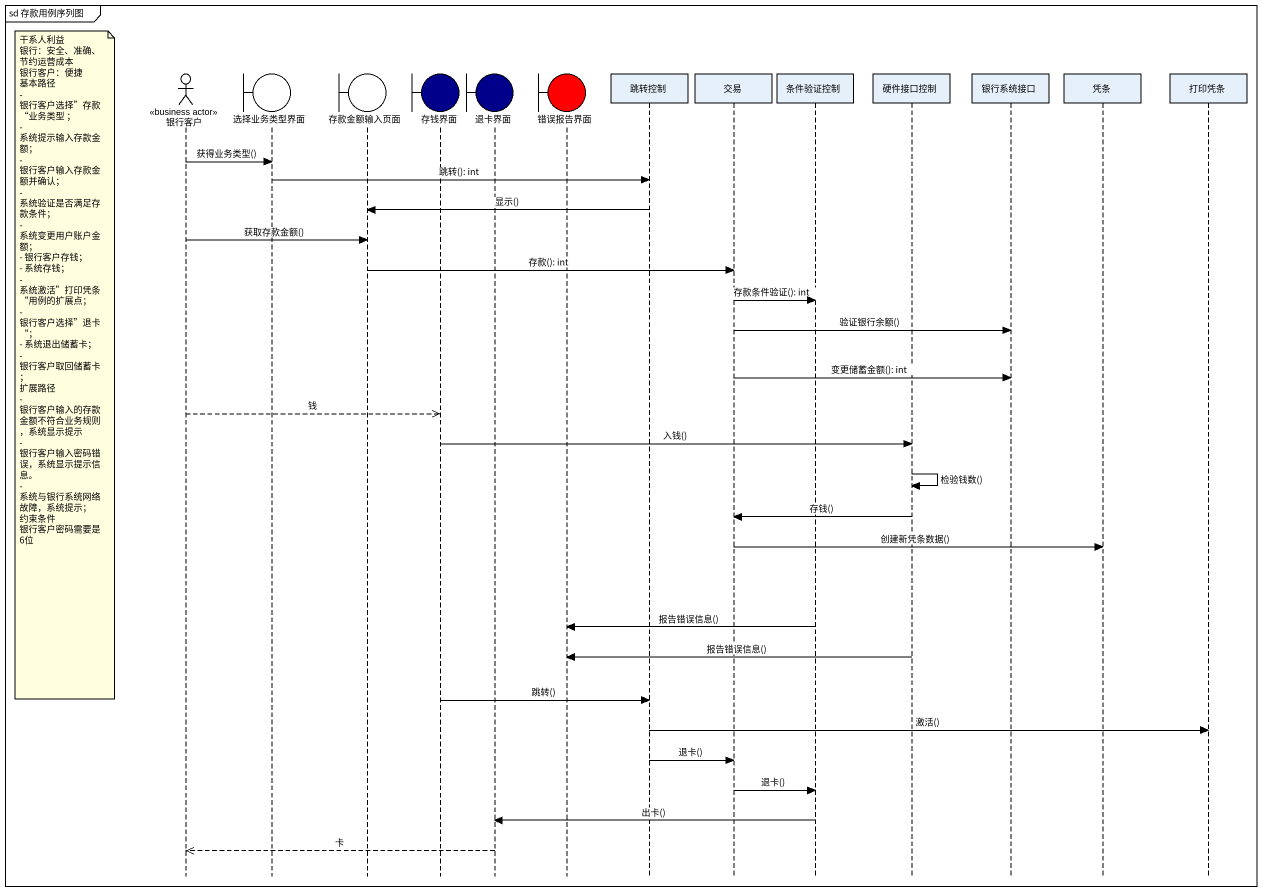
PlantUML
@startuml
mainframe sd 存款用例序列图
hide footbox
actor 银行客户 <<business actor>>
boundary 选择业务类型界面
boundary 存款金额输入页面
boundary 存钱界面 #00008B
boundary 退卡界面 #00008B
boundary 错误报告界面 #FF0000
participant 跳转控制
participant 交易
participant 条件验证控制
participant 硬件接口控制
participant 银行系统接口
participant 凭条
participant 打印凭条

银行客户 -> 选择业务类型界面 : 获得业务类型()
选择业务类型界面 -> 跳转控制 : 跳转(): int
跳转控制 -> 存款金额输入页面 : 显示()
银行客户 -> 存款金额输入页面 : 获取存款金额()
存款金额输入页面 -> 交易 : 存款(): int
交易 -> 条件验证控制 : 存款条件验证(): int
交易 -> 银行系统接口 : 验证银行余额()
note left of 银行客户
  干系人利益
  银行：安全、准确、节约运营成本
  银行客户：便捷
  基本路径
  - 银行客户选择”存款“业务类型 ；
  - 系统提示输入存款金额；
  - 银行客户输入存款金额并确认；
  - 系统验证是否满足存款条件；
  - 系统变更用户账户金额；
  - 银行客户存钱；
  - 系统存钱；
  - 系统激活”打印凭条“用例的扩展点；
  - 银行客户选择”退卡“；
  - 系统退出储蓄卡；
  - 银行客户取回储蓄卡；
  扩展路径
  - 银行客户输入的存款金额不符合业务规则，系统显示提示
  - 银行客户输入密码错误，系统显示提示信息。
  - 系统与银行系统网络故障，系统提示；
  约束条件
  银行客户密码需要是6位
end note
交易 -> 银行系统接口 : 变更储蓄金额(): int
银行客户 -->> 存钱界面 : 钱
存钱界面 -> 硬件接口控制 : 入钱()
硬件接口控制 -> 硬件接口控制 : 检验钱数()
硬件接口控制 -> 交易 : 存钱()
交易 -> 凭条 : 创建新凭条数据()
条件验证控制 -> 错误报告界面 : 报告错误信息()
硬件接口控制 -> 错误报告界面 : 报告错误信息()
存钱界面 -> 跳转控制 : 跳转()
跳转控制 -> 打印凭条 : 激活()
跳转控制 -> 交易 : 退卡()
交易 -> 条件验证控制 : 退卡()
条件验证控制 -> 退卡界面 : 出卡()
退卡界面 -->> 银行客户 : 卡
@enduml
